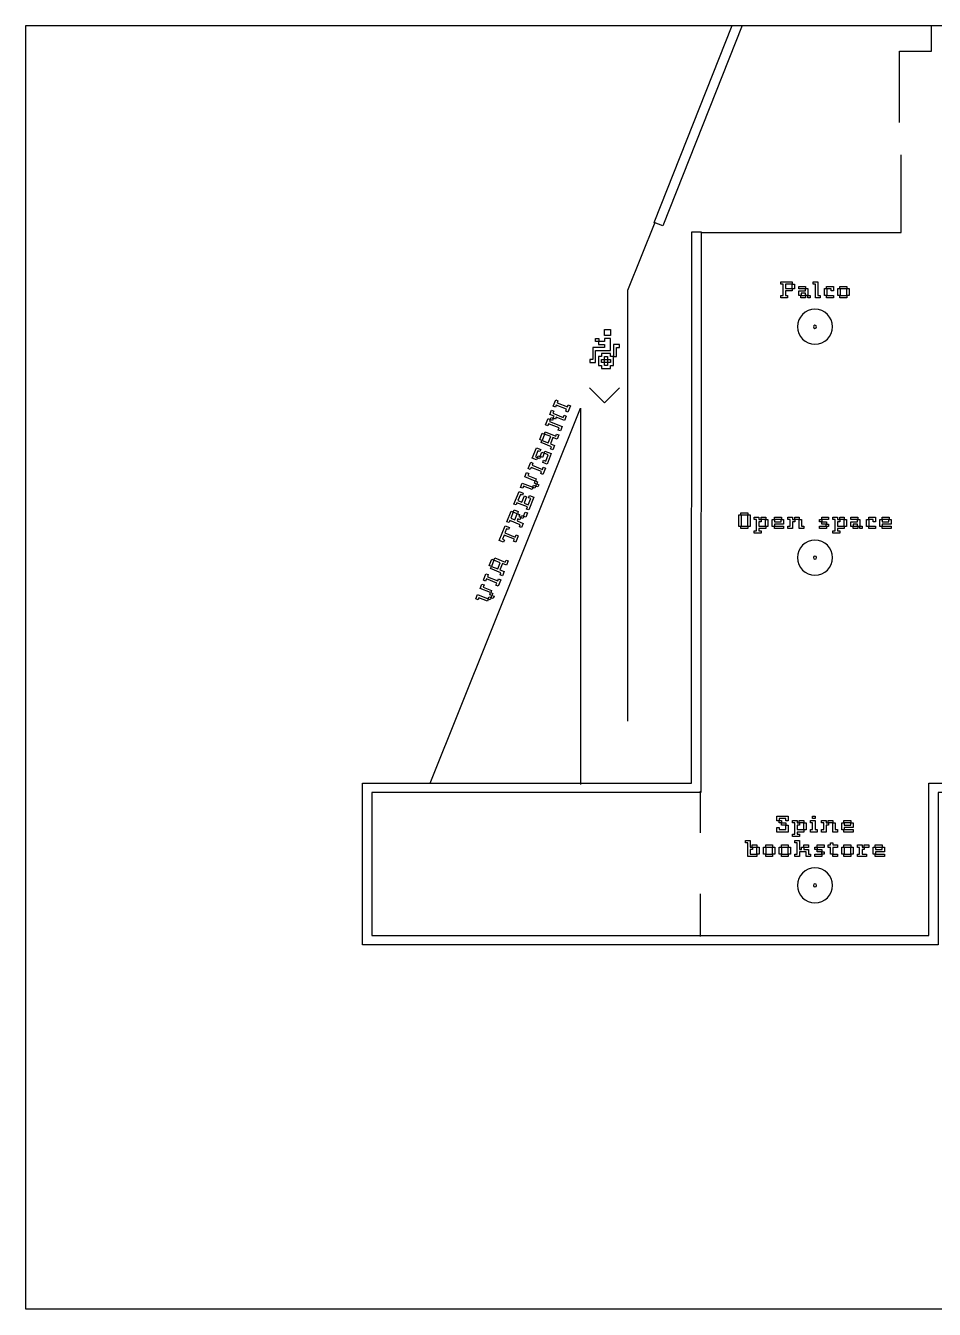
# Model space of a CAD drawing. Extents: x 10.8 to 90.8, y -291 to -236.
# Drawn here: x 10.8 to 49.7, y -291 to -236 of the extents above; entities that cross this region are included whole.
import ezdxf

# ---------------------------------------------------------------- set-up
doc = ezdxf.new("R2010")
doc.units = 0
for name, color, linetype in [('ENGRAVE', 7, 'CONTINUOUS'), ('FILETTO', 7, 'CONTINUOUS'), ('PRINT2', 7, 'CONTINUOUS'), ('TAGLIO', 7, 'CONTINUOUS')]:
    doc.layers.add(name, color=color, linetype=linetype)

msp = doc.modelspace()

# ---------------------------------------------------------------- linework, layer by layer
at = {"layer": 'ENGRAVE'}
for p, q in [((35.594, -249.032), (35.849, -249.032)), ((35.594, -249.287), (35.594, -249.032)), ((35.849, -249.032), (35.849, -249.287)), ((35.211, -249.414), (35.34, -249.414)), ((35.211, -249.542), (35.211, -249.414)), ((35.34, -249.542), (35.211, -249.542)), ((35.593, -249.543), (35.338, -249.543)), ((35.338, -249.543), (35.338, -249.672)), ((35.338, -249.672), (35.593, -249.672)), ((35.34, -249.414), (35.34, -249.542)), ((35.847, -249.415), (35.593, -249.415)), ((35.593, -249.415), (35.593, -249.543)), ((35.593, -249.672), (35.593, -249.8)), ((35.849, -249.287), (35.594, -249.287)), ((35.847, -249.929), (35.847, -249.415)), ((36.104, -249.673), (35.977, -249.673)), ((35.977, -249.673), (35.977, -249.673)), ((35.977, -249.673), (35.977, -249.801)), ((36.232, -249.673), (36.104, -249.673)), ((36.232, -249.801), (36.232, -249.673)), ((35.593, -249.8), (35.083, -249.8)), ((35.083, -249.8), (35.083, -249.929)), ((35.083, -249.929), (35.083, -250.315)), ((35.21, -250.315), (35.21, -249.929)), ((35.21, -249.929), (35.593, -249.929)), ((35.466, -250.186), (35.339, -250.186)), ((35.339, -250.186), (35.339, -250.571)), ((35.849, -250.057), (35.466, -250.057)), ((35.466, -250.057), (35.466, -250.186)), ((35.593, -249.929), (35.722, -249.929)), ((35.593, -250.314), (35.593, -250.186)), ((35.593, -250.186), (35.72, -250.186)), ((35.72, -250.186), (35.72, -250.314)), ((35.722, -249.929), (35.847, -249.929)), ((35.849, -250.186), (35.849, -250.057)), ((35.974, -250.186), (35.849, -250.186)), ((35.974, -250.571), (35.974, -250.186)), ((35.977, -249.801), (35.977, -249.801)), ((35.977, -249.801), (35.977, -250.186)), ((35.977, -250.186), (36.104, -250.186)), ((36.104, -250.186), (36.104, -249.801)), ((36.104, -249.801), (36.232, -249.801)), ((35.083, -250.315), (34.955, -250.315)), ((34.955, -250.315), (34.955, -250.443)), ((34.955, -250.443), (35.21, -250.443)), ((35.21, -250.442), (35.21, -250.315)), ((35.21, -250.443), (35.21, -250.442)), ((35.339, -250.571), (35.467, -250.571)), ((35.465, -250.442), (35.465, -250.314)), ((35.465, -250.314), (35.593, -250.314)), ((35.593, -250.442), (35.465, -250.442)), ((35.467, -250.571), (35.467, -250.7)), ((35.467, -250.7), (35.85, -250.7)), ((35.593, -250.314), (35.722, -250.314)), ((35.593, -250.442), (35.593, -250.314)), ((35.593, -250.571), (35.593, -250.442)), ((35.722, -250.442), (35.593, -250.442)), ((35.723, -250.571), (35.593, -250.571)), ((35.72, -250.314), (35.847, -250.314)), ((35.722, -250.314), (35.722, -250.442)), ((35.847, -250.442), (35.723, -250.442)), ((35.723, -250.442), (35.723, -250.571)), ((35.847, -250.314), (35.847, -250.442)), ((35.85, -250.7), (35.85, -250.571)), ((35.85, -250.571), (35.974, -250.571))]:
    msp.add_line(p, q, dxfattribs=at)
for points in [[(38.087, -244.586), (37.716, -244.438), (41.058, -236.01), (41.488, -236.01)], [(49.887, -275.395), (25.227, -275.395), (25.227, -268.469), (39.323, -268.469), (39.333, -244.844), (39.733, -244.844), (39.723, -268.869), (25.627, -268.869), (25.627, -274.995), (49.487, -274.995), (49.487, -268.469), (50.977, -268.469), (50.977, -267.618), (51.377, -267.618), (51.377, -268.869), (49.887, -268.869)], [(43.142, -247.567), (43.239, -247.567), (43.239, -247.088), (43.142, -247.088), (43.142, -246.987), (43.63, -246.987), (43.63, -247.084), (43.728, -247.084), (43.728, -247.282), (43.63, -247.282), (43.63, -247.378), (43.341, -247.378), (43.341, -247.567), (43.437, -247.567), (43.437, -247.669), (43.142, -247.669)], [(43.626, -247.277), (43.626, -247.088), (43.341, -247.088), (43.341, -247.277)], [(43.911, -247.374), (44.201, -247.374), (44.201, -247.282), (43.911, -247.282), (43.911, -247.181), (44.205, -247.181), (44.205, -247.277), (44.302, -247.277), (44.302, -247.567), (44.399, -247.567), (44.399, -247.669), (44.298, -247.669), (44.298, -247.572), (44.205, -247.572), (44.205, -247.669), (44.007, -247.669), (44.007, -247.572), (43.911, -247.572)], [(44.012, -247.476), (44.012, -247.567), (44.201, -247.567), (44.201, -247.476)], [(44.628, -247.088), (44.532, -247.088), (44.532, -246.987), (44.73, -246.987), (44.73, -247.567), (44.826, -247.567), (44.826, -247.669), (44.628, -247.669)], [(45.009, -247.277), (45.105, -247.277), (45.105, -247.181), (45.4, -247.181), (45.4, -247.378), (45.299, -247.378), (45.299, -247.282), (45.111, -247.282), (45.111, -247.567), (45.4, -247.567), (45.4, -247.669), (45.105, -247.669), (45.105, -247.572), (45.009, -247.572)], [(45.583, -247.277), (45.679, -247.277), (45.679, -247.181), (45.974, -247.181), (45.974, -247.277), (46.071, -247.277), (46.071, -247.572), (45.974, -247.572), (45.974, -247.669), (45.679, -247.669), (45.679, -247.572), (45.583, -247.572)], [(45.684, -247.282), (45.684, -247.567), (45.97, -247.567), (45.97, -247.282)], [(33.928, -252.531), (33.964, -252.442), (33.519, -252.264), (33.484, -252.354), (33.389, -252.316), (33.499, -252.042), (33.593, -252.08), (33.557, -252.169), (34.001, -252.347), (34.037, -252.258), (34.132, -252.296), (34.022, -252.569)], [(33.605, -253.336), (33.641, -253.246), (33.197, -253.068), (33.161, -253.158), (33.067, -253.12), (33.176, -252.846), (33.267, -252.882), (33.303, -252.793), (33.392, -252.829), (33.427, -252.743), (33.247, -252.671), (33.32, -252.487), (33.415, -252.525), (33.379, -252.614), (33.823, -252.792), (33.859, -252.703), (33.953, -252.74), (33.88, -252.924), (33.52, -252.781), (33.484, -252.87), (33.395, -252.834), (33.359, -252.924), (33.269, -252.888), (33.235, -252.974), (33.774, -253.189), (33.7, -253.373)], [(33.283, -254.139), (33.319, -254.049), (32.871, -253.87), (32.907, -253.779), (32.817, -253.743), (32.926, -253.47), (33.017, -253.506), (33.053, -253.416), (33.501, -253.595), (33.537, -253.506), (33.632, -253.544), (33.558, -253.728), (33.379, -253.656), (33.272, -253.921), (33.452, -253.993), (33.378, -254.177)], [(33.019, -253.512), (32.913, -253.777), (33.178, -253.883), (33.284, -253.618)], [(32.944, -254.725), (32.982, -254.631), (33.072, -254.667), (33.178, -254.402), (33.003, -254.332), (32.931, -254.511), (32.841, -254.475), (32.805, -254.566), (32.715, -254.53), (32.68, -254.619), (32.495, -254.546), (32.677, -254.093), (32.861, -254.166), (32.824, -254.26), (32.734, -254.224), (32.628, -254.489), (32.713, -254.523), (32.749, -254.434), (32.839, -254.469), (32.911, -254.29), (33, -254.326), (33.036, -254.236), (33.31, -254.346), (33.129, -254.799)], [(32.126, -255.741), (32.09, -255.83), (31.996, -255.792), (32.069, -255.608), (32.518, -255.788), (32.554, -255.699), (32.644, -255.735), (32.678, -255.649), (32.589, -255.613), (32.625, -255.523), (32.176, -255.344), (32.249, -255.159), (32.344, -255.197), (32.308, -255.287), (32.667, -255.431), (32.631, -255.521), (32.721, -255.557), (32.685, -255.647), (32.774, -255.683), (32.737, -255.776), (32.647, -255.741), (32.611, -255.83), (32.522, -255.794), (32.485, -255.885)], [(32.856, -255.204), (32.892, -255.115), (32.448, -254.937), (32.412, -255.026), (32.318, -254.989), (32.428, -254.715), (32.522, -254.753), (32.486, -254.842), (32.93, -255.02), (32.966, -254.931), (33.061, -254.968), (32.951, -255.242)], [(32.248, -256.722), (32.284, -256.632), (31.84, -256.454), (31.804, -256.544), (31.71, -256.506), (31.927, -255.963), (32.112, -256.036), (32.074, -256.131), (31.984, -256.095), (31.878, -256.36), (32.053, -256.43), (32.161, -256.161), (32.255, -256.199), (32.147, -256.468), (32.322, -256.538), (32.428, -256.273), (32.339, -256.237), (32.376, -256.142), (32.561, -256.216), (32.343, -256.76)], [(31.944, -257.481), (31.98, -257.391), (31.536, -257.213), (31.5, -257.303), (31.406, -257.265), (31.587, -256.812), (31.678, -256.848), (31.714, -256.758), (31.897, -256.831), (31.861, -256.921), (31.951, -256.957), (31.915, -257.047), (32, -257.081), (32.036, -256.992), (32.126, -257.028), (32.198, -256.848), (32.292, -256.885), (32.219, -257.069), (32.129, -257.034), (32.093, -257.123), (32.003, -257.087), (31.968, -257.177), (31.877, -257.141), (31.843, -257.226), (32.112, -257.334), (32.039, -257.518)], [(31.855, -256.924), (31.68, -256.854), (31.574, -257.119), (31.749, -257.189)], [(41.338, -256.976), (41.434, -256.976), (41.434, -256.878), (41.729, -256.878), (41.729, -256.976), (41.826, -256.976), (41.826, -257.464), (41.729, -257.464), (41.729, -257.56), (41.434, -257.56), (41.434, -257.464), (41.338, -257.464)], [(41.439, -256.98), (41.439, -257.458), (41.725, -257.458), (41.725, -256.98)], [(42.008, -257.651), (42.105, -257.651), (42.105, -257.173), (42.008, -257.173), (42.008, -257.072), (42.207, -257.072), (42.207, -257.169), (42.299, -257.169), (42.299, -257.072), (42.497, -257.072), (42.497, -257.169), (42.594, -257.169), (42.594, -257.464), (42.497, -257.464), (42.497, -257.56), (42.207, -257.56), (42.207, -257.651), (42.303, -257.651), (42.303, -257.753), (42.008, -257.753)], [(42.207, -257.27), (42.207, -257.458), (42.492, -257.458), (42.492, -257.173), (42.303, -257.173), (42.303, -257.27)], [(42.777, -257.169), (42.873, -257.169), (42.873, -257.072), (43.168, -257.072), (43.168, -257.169), (43.265, -257.169), (43.265, -257.367), (42.879, -257.367), (42.879, -257.458), (43.265, -257.458), (43.265, -257.56), (42.873, -257.56), (42.873, -257.464), (42.777, -257.464)], [(43.164, -257.173), (42.879, -257.173), (42.879, -257.265), (43.164, -257.265)], [(43.448, -257.458), (43.544, -257.458), (43.544, -257.173), (43.448, -257.173), (43.448, -257.072), (43.646, -257.072), (43.646, -257.169), (43.738, -257.169), (43.738, -257.072), (43.936, -257.072), (43.936, -257.169), (44.033, -257.169), (44.033, -257.458), (44.13, -257.458), (44.13, -257.56), (43.931, -257.56), (43.931, -257.173), (43.743, -257.173), (43.743, -257.27), (43.646, -257.27), (43.646, -257.56), (43.448, -257.56)], [(44.8, -257.458), (45.091, -257.458), (45.091, -257.367), (44.897, -257.367), (44.897, -257.27), (44.8, -257.27), (44.8, -257.169), (44.897, -257.169), (44.897, -257.072), (45.192, -257.072), (45.192, -257.173), (44.902, -257.173), (44.902, -257.265), (45.095, -257.265), (45.095, -257.362), (45.192, -257.362), (45.192, -257.464), (45.095, -257.464), (45.095, -257.56), (44.8, -257.56)], [(45.374, -257.651), (45.471, -257.651), (45.471, -257.173), (45.374, -257.173), (45.374, -257.072), (45.573, -257.072), (45.573, -257.169), (45.665, -257.169), (45.665, -257.072), (45.862, -257.072), (45.862, -257.169), (45.96, -257.169), (45.96, -257.464), (45.862, -257.464), (45.862, -257.56), (45.573, -257.56), (45.573, -257.651), (45.669, -257.651), (45.669, -257.753), (45.374, -257.753)], [(45.573, -257.27), (45.573, -257.458), (45.858, -257.458), (45.858, -257.173), (45.669, -257.173), (45.669, -257.27)], [(46.143, -257.265), (46.433, -257.265), (46.433, -257.173), (46.143, -257.173), (46.143, -257.072), (46.437, -257.072), (46.437, -257.169), (46.534, -257.169), (46.534, -257.458), (46.631, -257.458), (46.631, -257.56), (46.53, -257.56), (46.53, -257.464), (46.437, -257.464), (46.437, -257.56), (46.239, -257.56), (46.239, -257.464), (46.143, -257.464)], [(46.244, -257.367), (46.244, -257.458), (46.433, -257.458), (46.433, -257.367)], [(46.813, -257.169), (46.91, -257.169), (46.91, -257.072), (47.205, -257.072), (47.205, -257.27), (47.104, -257.27), (47.104, -257.173), (46.915, -257.173), (46.915, -257.458), (47.205, -257.458), (47.205, -257.56), (46.91, -257.56), (46.91, -257.464), (46.813, -257.464)], [(47.387, -257.169), (47.484, -257.169), (47.484, -257.072), (47.779, -257.072), (47.779, -257.169), (47.875, -257.169), (47.875, -257.367), (47.489, -257.367), (47.489, -257.458), (47.875, -257.458), (47.875, -257.56), (47.484, -257.56), (47.484, -257.464), (47.387, -257.464)], [(47.774, -257.173), (47.489, -257.173), (47.489, -257.265), (47.774, -257.265)], [(31.694, -258.104), (31.73, -258.015), (31.286, -257.837), (31.216, -258.012), (31.305, -258.048), (31.268, -258.143), (31.084, -258.069), (31.337, -257.436), (31.521, -257.509), (31.483, -257.604), (31.394, -257.568), (31.324, -257.743), (31.768, -257.921), (31.804, -257.832), (31.898, -257.869), (31.789, -258.142)], [(31.119, -259.541), (31.155, -259.451), (30.706, -259.272), (30.743, -259.181), (30.652, -259.145), (30.762, -258.872), (30.852, -258.908), (30.888, -258.818), (31.336, -258.997), (31.372, -258.908), (31.467, -258.946), (31.393, -259.13), (31.214, -259.058), (31.108, -259.323), (31.287, -259.395), (31.213, -259.579)], [(30.854, -258.914), (30.748, -259.179), (31.013, -259.285), (31.119, -259.02)], [(30.941, -259.983), (30.977, -259.894), (30.533, -259.716), (30.497, -259.805), (30.403, -259.767), (30.512, -259.494), (30.607, -259.532), (30.571, -259.621), (31.015, -259.799), (31.051, -259.71), (31.145, -259.747), (31.036, -260.021)], [(30.211, -260.519), (30.175, -260.609), (30.081, -260.571), (30.155, -260.387), (30.604, -260.566), (30.639, -260.477), (30.729, -260.513), (30.763, -260.427), (30.674, -260.391), (30.71, -260.302), (30.261, -260.122), (30.335, -259.938), (30.429, -259.975), (30.393, -260.065), (30.752, -260.209), (30.716, -260.3), (30.806, -260.335), (30.77, -260.425), (30.859, -260.461), (30.822, -260.555), (30.732, -260.519), (30.696, -260.608), (30.607, -260.572), (30.571, -260.663)], [(42.972, -270.361), (43.073, -270.361), (43.073, -270.458), (43.359, -270.458), (43.359, -270.269), (43.166, -270.269), (43.166, -270.172), (43.068, -270.172), (43.068, -270.076), (42.972, -270.076), (42.972, -269.877), (43.46, -269.877), (43.46, -270.076), (43.359, -270.076), (43.359, -269.979), (43.073, -269.979), (43.073, -270.071), (43.17, -270.071), (43.17, -270.168), (43.363, -270.168), (43.363, -270.265), (43.46, -270.265), (43.46, -270.559), (42.972, -270.559)], [(44.507, -269.877), (44.609, -269.877), (44.609, -269.979), (44.507, -269.979)], [(43.642, -270.651), (43.739, -270.651), (43.739, -270.172), (43.642, -270.172), (43.642, -270.071), (43.841, -270.071), (43.841, -270.168), (43.933, -270.168), (43.933, -270.071), (44.13, -270.071), (44.13, -270.168), (44.228, -270.168), (44.228, -270.463), (44.13, -270.463), (44.13, -270.559), (43.841, -270.559), (43.841, -270.651), (43.937, -270.651), (43.937, -270.753), (43.642, -270.753)], [(43.841, -270.269), (43.841, -270.458), (44.126, -270.458), (44.126, -270.172), (43.937, -270.172), (43.937, -270.269)], [(44.411, -270.458), (44.507, -270.458), (44.507, -270.172), (44.411, -270.172), (44.411, -270.071), (44.609, -270.071), (44.609, -270.458), (44.706, -270.458), (44.706, -270.559), (44.411, -270.559)], [(44.888, -270.458), (44.985, -270.458), (44.985, -270.172), (44.888, -270.172), (44.888, -270.071), (45.086, -270.071), (45.086, -270.168), (45.179, -270.168), (45.179, -270.071), (45.376, -270.071), (45.376, -270.168), (45.473, -270.168), (45.473, -270.458), (45.57, -270.458), (45.57, -270.559), (45.372, -270.559), (45.372, -270.172), (45.183, -270.172), (45.183, -270.269), (45.086, -270.269), (45.086, -270.559), (44.888, -270.559)], [(45.753, -270.168), (45.85, -270.168), (45.85, -270.071), (46.145, -270.071), (46.145, -270.168), (46.241, -270.168), (46.241, -270.366), (45.855, -270.366), (45.855, -270.458), (46.241, -270.458), (46.241, -270.559), (45.85, -270.559), (45.85, -270.463), (45.753, -270.463)], [(46.14, -270.172), (45.855, -270.172), (45.855, -270.265), (46.14, -270.265)], [(41.727, -271.023), (41.63, -271.023), (41.63, -270.921), (41.828, -270.921), (41.828, -271.212), (41.921, -271.212), (41.921, -271.115), (42.118, -271.115), (42.118, -271.212), (42.216, -271.212), (42.216, -271.507), (42.118, -271.507), (42.118, -271.603), (41.727, -271.603)], [(42.398, -271.212), (42.495, -271.212), (42.495, -271.115), (42.79, -271.115), (42.79, -271.212), (42.886, -271.212), (42.886, -271.507), (42.79, -271.507), (42.79, -271.603), (42.495, -271.603), (42.495, -271.507), (42.398, -271.507)], [(43.069, -271.212), (43.166, -271.212), (43.166, -271.115), (43.461, -271.115), (43.461, -271.212), (43.557, -271.212), (43.557, -271.507), (43.461, -271.507), (43.461, -271.603), (43.166, -271.603), (43.166, -271.507), (43.069, -271.507)], [(43.74, -271.502), (43.837, -271.502), (43.837, -271.023), (43.74, -271.023), (43.74, -270.921), (43.938, -270.921), (43.938, -271.309), (44.031, -271.309), (44.031, -271.212), (44.127, -271.212), (44.127, -271.115), (44.326, -271.115), (44.326, -271.216), (44.132, -271.216), (44.132, -271.309), (44.326, -271.309), (44.326, -271.502), (44.422, -271.502), (44.422, -271.603), (44.224, -271.603), (44.224, -271.41), (43.938, -271.41), (43.938, -271.603), (43.74, -271.603)], [(44.605, -271.502), (44.896, -271.502), (44.896, -271.41), (44.702, -271.41), (44.702, -271.313), (44.605, -271.313), (44.605, -271.212), (44.702, -271.212), (44.702, -271.115), (44.997, -271.115), (44.997, -271.216), (44.707, -271.216), (44.707, -271.309), (44.9, -271.309), (44.9, -271.405), (44.997, -271.405), (44.997, -271.507), (44.9, -271.507), (44.9, -271.603), (44.605, -271.603)], [(45.276, -271.216), (45.179, -271.216), (45.179, -271.115), (45.276, -271.115), (45.276, -271.019), (45.378, -271.019), (45.378, -271.115), (45.571, -271.115), (45.571, -271.216), (45.378, -271.216), (45.378, -271.502), (45.571, -271.502), (45.571, -271.603), (45.373, -271.603), (45.373, -271.507), (45.276, -271.507)], [(45.753, -271.212), (45.85, -271.212), (45.85, -271.115), (46.145, -271.115), (46.145, -271.212), (46.241, -271.212), (46.241, -271.507), (46.145, -271.507), (46.145, -271.603), (45.85, -271.603), (45.85, -271.507), (45.753, -271.507)], [(46.424, -271.502), (46.521, -271.502), (46.521, -271.216), (46.424, -271.216), (46.424, -271.115), (46.622, -271.115), (46.622, -271.212), (46.715, -271.212), (46.715, -271.115), (46.912, -271.115), (46.912, -271.216), (46.719, -271.216), (46.719, -271.313), (46.622, -271.313), (46.622, -271.502), (46.815, -271.502), (46.815, -271.603), (46.424, -271.603)], [(47.095, -271.212), (47.191, -271.212), (47.191, -271.115), (47.486, -271.115), (47.486, -271.212), (47.583, -271.212), (47.583, -271.41), (47.197, -271.41), (47.197, -271.502), (47.583, -271.502), (47.583, -271.603), (47.191, -271.603), (47.191, -271.507), (47.095, -271.507)], [(41.828, -271.313), (41.828, -271.502), (42.114, -271.502), (42.114, -271.216), (41.925, -271.216), (41.925, -271.313)], [(42.5, -271.216), (42.5, -271.502), (42.786, -271.502), (42.786, -271.216)], [(43.171, -271.216), (43.171, -271.502), (43.456, -271.502), (43.456, -271.216)], [(45.855, -271.216), (45.855, -271.502), (46.14, -271.502), (46.14, -271.216)], [(47.482, -271.216), (47.197, -271.216), (47.197, -271.309), (47.482, -271.309)]]:
    msp.add_lwpolyline(points, close=True, dxfattribs=at)
at = {"layer": 'ENGRAVE', "extrusion": (0, 0, -1)}
for centre in [(-44.607, -248.912), (-44.607, -258.803)]:
    msp.add_circle(centre, 0.0667, dxfattribs=at)
at = {"layer": 'FILETTO', "color": 240}
for p, q in [((49.595, -237.097), (49.595, -236.01)), ((48.233, -240.165), (48.233, -237.097)), ((48.233, -237.097), (49.595, -237.097)), ((48.306, -244.869), (48.306, -241.548)), ((37.74, -244.444), (36.576, -247.364)), ((39.722, -244.869), (48.306, -244.869)), ((36.576, -247.364), (36.576, -265.811)), ((35.592, -252.169), (34.952, -251.529)), ((36.232, -251.529), (35.592, -252.169)), ((28.123, -268.469), (34.563, -252.398)), ((34.563, -252.398), (34.563, -268.528)), ((39.692, -268.809), (39.692, -270.591)), ((39.692, -273.205), (39.692, -275.038))]:
    msp.add_line(p, q, dxfattribs=at)
at = {"layer": 'FILETTO', "color": 240, "extrusion": (0, 0, -1)}
for centre in [(-44.607, -248.912), (-44.607, -258.803), (-44.607, -272.847)]:
    msp.add_circle(centre, 0.75, dxfattribs=at)
at = {"layer": 'PRINT2', "extrusion": (0, 0, -1)}
msp.add_circle((-44.607, -272.847), 0.0667, dxfattribs=at)
at = {"layer": 'TAGLIO'}
msp.add_lwpolyline([(90.792, -291.01), (10.792, -291.01), (10.792, -236.01), (90.792, -236.01)], close=True, dxfattribs=at)

doc.saveas('drawing.dxf')
